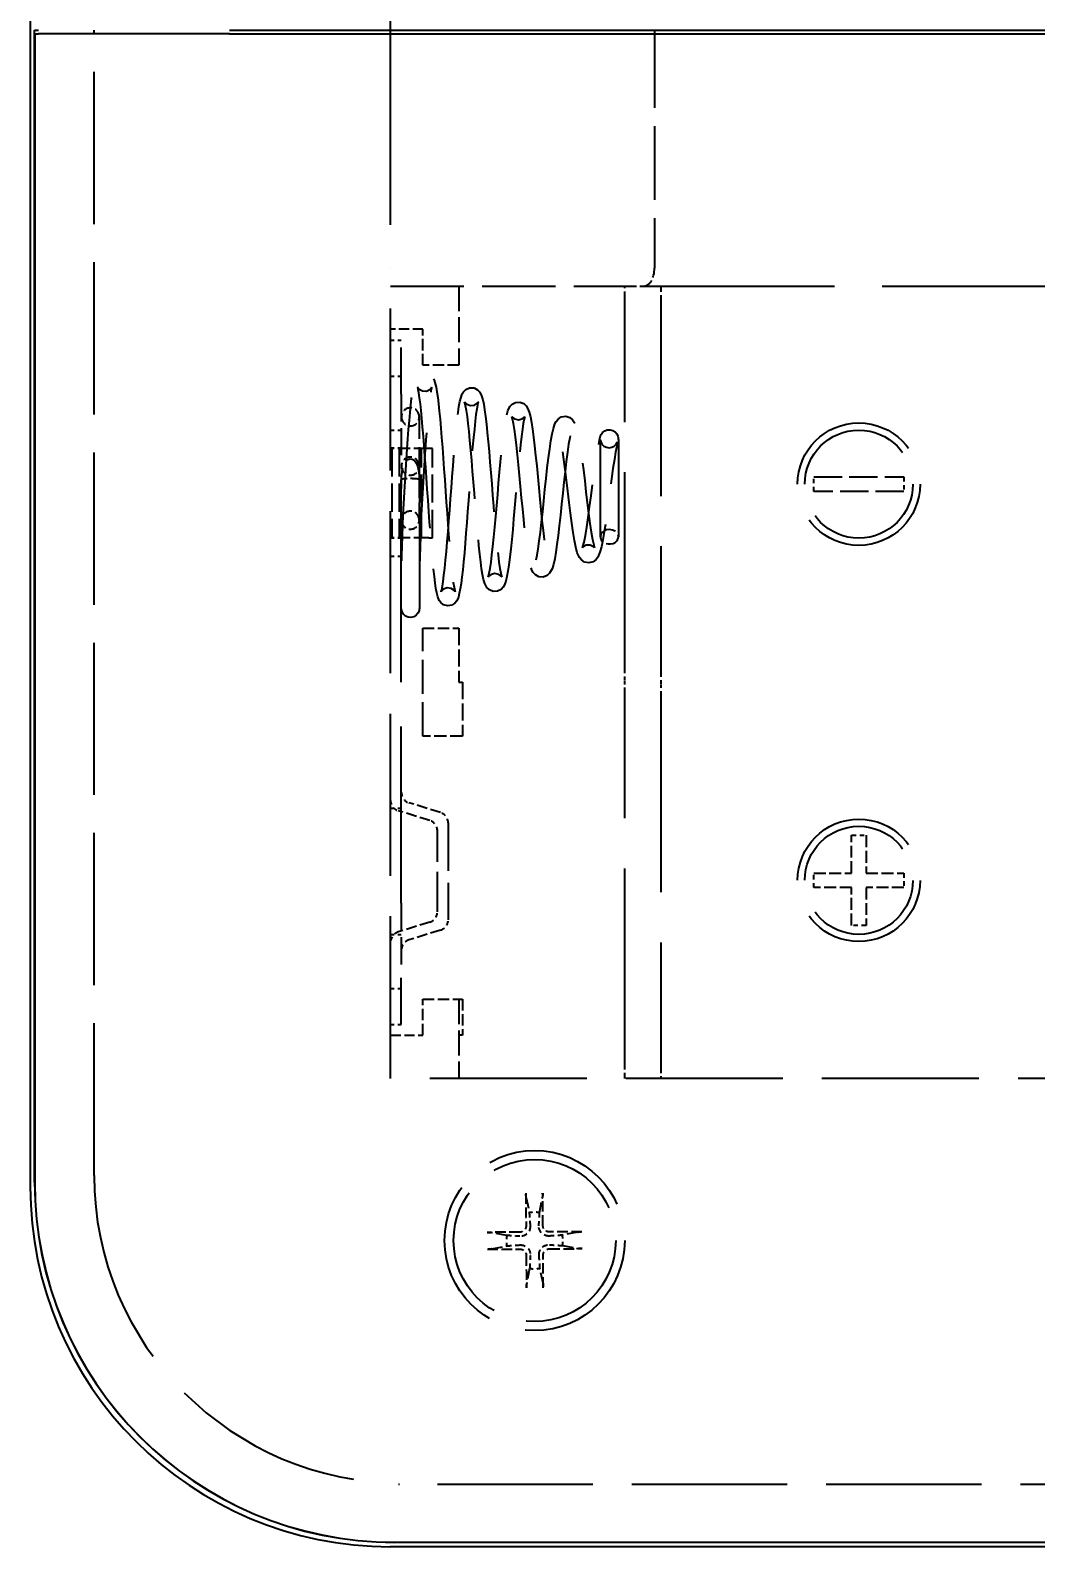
# Model space of a CAD drawing. Header units: millimetres. Extents: x 22 to 621, y 9 to 437.
# Drawn here: x 267.19 to 295.1, y 186.72 to 228.82 of the extents above; entities that cross this region are included whole.
import ezdxf

# ---------------------------------------------------------------- set-up
doc = ezdxf.new("R2010")
doc.units = ezdxf.units.MM
doc.header["$LTSCALE"] = 1.5
doc.linetypes.add('DASHED', pattern=[0.2067, 0.1654, -0.0413])
for name, color, linetype, lineweight in [('Dimension (ISO)', 7, 'Continuous', 25), ('Hidden (ISO)', 7, 'DASHED', 25), ('Visible (ISO)', 7, 'Continuous', 25)]:
    doc.layers.add(name, color=color, linetype=linetype, lineweight=lineweight)
doc.styles.add('Note Text (JIS)', font='MS PGothic.ttf')
doc.dimstyles.new('Default (JIS)', dxfattribs={"dimscale": 1.5, "dimtxt": 2.3, "dimasz": 2.5, "dimexe": 1, "dimexo": 0.8, "dimgap": 0.8, "dimtad": 1, "dimtoh": 1, "dimrnd": 1e-08, "dimdsep": 46, "dimtxsty": 'Note Text (JIS)', "dimblk": 'OPEN', "dimcen": 0.09, "dimdle": 5, "dimclrd": 100, "dimclre": 100, "dimclrt": 7, "dimadec": 0, "dimazin": 2, "dimtfac": 1, "dimtmove": 0, "dimatfit": 3, "dimldrblk": 'OPEN', "dimfxl": 1, "dimtolj": 1, "dimtzin": 0, "dimlwd": 25, "dimlwe": 25, "dimarcsym": 0})

# ---------------------------------------------------------------- blocks, each defined once
blk = doc.blocks.new('_Open')
at = {"color": 0, "linetype": 'ByBlock', "lineweight": -2}
for p, q in [((-1, 0.167), (0, 0)), ((-1, -0.167), (0, 0)), ((0, 0), (-1, 0))]:
    blk.add_line(p, q, dxfattribs=at)
blk = doc.blocks.new('*D28')
at = {"layer": 'Defpoints', "color": 0}
for p in [(326.192, 233.735), (277.192, 222.224), (326.192, 222.224)]:
    blk.add_point(p, dxfattribs=at)
at = {"layer": 'Dimension (ISO)', "color": 100, "lineweight": 25}
for p, q in [((277.192, 223.424), (277.192, 235.235)), ((326.192, 223.424), (326.192, 235.235)), ((280.942, 233.735), (322.442, 233.735))]:
    blk.add_line(p, q, dxfattribs=at)
at = {"layer": 'Dimension (ISO)', "color": 100, "lineweight": 25, "xscale": 3.75, "yscale": 3.75, "zscale": 3.75, "rotation": 180}
blk.add_blockref('_Open', (277.192, 233.735), dxfattribs=at)
at = {"layer": 'Dimension (ISO)', "color": 100, "lineweight": 25, "xscale": 3.75, "yscale": 3.75, "zscale": 3.75}
blk.add_blockref('_Open', (326.192, 233.735), dxfattribs=at)
at = {"layer": 'Dimension (ISO)', "color": 7, "lineweight": 25, "insert": (299.409, 236.66), "char_height": 3.45, "attachment_point": 4, "style": 'Note Text (JIS)'}
blk.add_mtext('\\A1;49', dxfattribs=at)

msp = doc.modelspace()

# ---------------------------------------------------------------- linework, layer by layer
at = {"layer": 'Hidden (ISO)', "ltscale": 17.035856}
msp.add_line((268.961, 197.032), (268.961, 228.724), dxfattribs=at)
at = {"layer": 'Hidden (ISO)', "ltscale": 8.253585}
msp.add_line((284.519, 228.724), (284.519, 222.224), dxfattribs=at)
at = {"layer": 'Hidden (ISO)', "ltscale": 18.142235}
msp.add_line((277.192, 199.724), (277.192, 222.224), dxfattribs=at)
at = {"layer": 'Hidden (ISO)', "ltscale": 8.204475}
msp.add_line((277.192, 221.724), (283.653, 221.724), dxfattribs=at)
at = {"layer": 'Hidden (ISO)', "ltscale": 2.793455}
for p, q in [((279.092, 221.724), (279.092, 219.524)), ((279.092, 201.924), (279.092, 199.724))]:
    msp.add_line(p, q, dxfattribs=at)
at = {"layer": 'Hidden (ISO)', "ltscale": 1.466136}
msp.add_line((283.653, 221.724), (284.23, 221.724), dxfattribs=at)
at = {"layer": 'Hidden (ISO)', "ltscale": 0.075341}
for p, q in [((283.692, 221.665), (283.692, 221.724)), ((284.692, 221.724), (284.692, 221.665)), ((283.692, 199.724), (283.692, 199.783)), ((284.692, 199.783), (284.692, 199.724))]:
    msp.add_line(p, q, dxfattribs=at)
at = {"layer": 'Hidden (ISO)', "ltscale": 0.321906}
for p, q in [((283.692, 221.474), (283.692, 221.665)), ((284.692, 221.665), (284.692, 221.474)), ((283.692, 210.783), (283.692, 210.974)), ((284.692, 210.974), (284.692, 210.783)), ((283.692, 210.474), (283.692, 210.665)), ((284.692, 210.665), (284.692, 210.474)), ((283.692, 199.783), (283.692, 199.974)), ((284.692, 199.974), (284.692, 199.783))]:
    msp.add_line(p, q, dxfattribs=at)
at = {"layer": 'Hidden (ISO)', "ltscale": 22.492121}
for p, q in [((283.692, 210.974), (283.692, 221.474)), ((284.692, 221.474), (284.692, 210.974)), ((283.692, 199.974), (283.692, 210.474)), ((284.692, 210.474), (284.692, 199.974))]:
    msp.add_line(p, q, dxfattribs=at)
at = {"layer": 'Hidden (ISO)', "ltscale": 21.305153}
msp.add_line((284.23, 221.724), (297.442, 221.724), dxfattribs=at)
at = {"layer": 'Hidden (ISO)', "ltscale": 1.142718}
for p, q in [((278.092, 220.524), (277.192, 220.524)), ((277.192, 200.924), (278.092, 200.924))]:
    msp.add_line(p, q, dxfattribs=at)
at = {"layer": 'Hidden (ISO)', "ltscale": 0.380839}
for p, q in [((277.192, 220.224), (277.491, 220.224)), ((277.192, 219.224), (277.491, 219.224)), ((277.192, 217.724), (277.491, 217.724)), ((277.491, 217.224), (277.192, 217.224)), ((277.491, 217.214), (277.192, 217.214)), ((277.491, 214.734), (277.192, 214.734)), ((277.491, 214.724), (277.192, 214.724)), ((277.192, 214.224), (277.491, 214.224)), ((277.192, 207.224), (277.491, 207.224)), ((277.192, 203.724), (277.491, 203.724)), ((277.192, 202.224), (277.491, 202.224)), ((277.192, 201.224), (277.491, 201.224))]:
    msp.add_line(p, q, dxfattribs=at)
at = {"layer": 'Hidden (ISO)', "ltscale": 5.224054}
for p, q in [((277.491, 218.722), (277.491, 220.224)), ((277.491, 201.224), (277.491, 202.726))]:
    msp.add_line(p, q, dxfattribs=at)
at = {"layer": 'Hidden (ISO)', "ltscale": 1.269698}
for p, q in [((278.092, 219.524), (278.092, 220.524)), ((279.092, 219.524), (278.092, 219.524)), ((278.092, 212.224), (279.092, 212.224)), ((278.092, 200.924), (278.092, 201.924)), ((278.092, 201.924), (279.092, 201.924)), ((279.192, 201.924), (279.192, 200.924))]:
    msp.add_line(p, q, dxfattribs=at)
at = {"layer": 'Hidden (ISO)', "ltscale": 3.039972}
for p, q in [((277.491, 218.722), (277.491, 216.86)), ((277.491, 204.588), (277.491, 202.726))]:
    msp.add_line(p, q, dxfattribs=at)
at = {"layer": 'Hidden (ISO)', "ltscale": 3.64579}
msp.add_line((277.992, 216.348), (277.992, 218.092), dxfattribs=at)
at = {"layer": 'Hidden (ISO)', "ltscale": 3.148998}
for p, q in [((277.231, 217.214), (277.231, 214.734)), ((277.435, 217.214), (277.435, 214.734)), ((278.055, 214.734), (278.055, 217.214)), ((278.355, 214.734), (278.355, 217.214))]:
    msp.add_line(p, q, dxfattribs=at)
at = {"layer": 'Hidden (ISO)', "ltscale": 0.219305}
for p, q in [((277.54, 217.214), (277.491, 217.214)), ((277.54, 214.734), (277.491, 214.734))]:
    msp.add_line(p, q, dxfattribs=at)
at = {"layer": 'Hidden (ISO)', "ltscale": 19.790434}
msp.add_line((277.491, 204.588), (277.491, 216.86), dxfattribs=at)
at = {"layer": 'Hidden (ISO)', "ltscale": 1.674525}
for p, q in [((278.258, 217.214), (277.54, 217.214)), ((278.258, 214.734), (277.54, 214.734))]:
    msp.add_line(p, q, dxfattribs=at)
at = {"layer": 'Hidden (ISO)', "ltscale": 0.438711}
for p, q in [((278.355, 217.214), (278.258, 217.214)), ((278.258, 214.734), (278.355, 214.734))]:
    msp.add_line(p, q, dxfattribs=at)
at = {"layer": 'Hidden (ISO)', "ltscale": 0.507819}
for p, q in [((288.942, 216.024), (288.942, 216.424)), ((291.442, 216.424), (291.442, 216.024)), ((289.992, 206.474), (290.392, 206.474)), ((288.942, 205.024), (288.942, 205.424)), ((291.442, 205.424), (291.442, 205.024)), ((290.392, 203.974), (289.992, 203.974))]:
    msp.add_line(p, q, dxfattribs=at)
at = {"layer": 'Hidden (ISO)', "ltscale": 3.174394}
for p, q in [((288.942, 216.424), (291.442, 216.424)), ((291.442, 216.024), (288.942, 216.024))]:
    msp.add_line(p, q, dxfattribs=at)
at = {"layer": 'Hidden (ISO)', "ltscale": 1.992389}
msp.add_line((277.992, 215.224), (277.992, 216.348), dxfattribs=at)
at = {"layer": 'Hidden (ISO)', "ltscale": 3.809293}
msp.add_line((278.092, 209.224), (278.092, 212.224), dxfattribs=at)
at = {"layer": 'Hidden (ISO)', "ltscale": 1.904597}
for p, q in [((279.092, 212.224), (279.092, 210.724)), ((279.192, 210.724), (279.192, 209.224))]:
    msp.add_line(p, q, dxfattribs=at)
at = {"layer": 'Hidden (ISO)', "ltscale": 0.12688}
for p, q in [((279.092, 210.724), (279.192, 210.724)), ((279.092, 201.924), (279.192, 201.924)), ((279.192, 200.924), (279.092, 200.924))]:
    msp.add_line(p, q, dxfattribs=at)
at = {"layer": 'Hidden (ISO)', "ltscale": 0.150782}
for p, q in [((283.692, 210.665), (283.692, 210.783)), ((284.692, 210.783), (284.692, 210.665))]:
    msp.add_line(p, q, dxfattribs=at)
at = {"layer": 'Hidden (ISO)', "ltscale": 1.396677}
msp.add_line((279.192, 209.224), (278.092, 209.224), dxfattribs=at)
at = {"layer": 'Hidden (ISO)', "ltscale": 1.169236}
for p, q in [((278.281, 206.884), (277.402, 207.158)), ((278.581, 207.104), (277.702, 207.379)), ((278.281, 204.064), (277.402, 203.79)), ((278.581, 203.844), (277.702, 203.569))]:
    msp.add_line(p, q, dxfattribs=at)
at = {"layer": 'Hidden (ISO)', "ltscale": 5.36037}
msp.add_line((278.792, 206.818), (278.792, 204.13), dxfattribs=at)
at = {"layer": 'Hidden (ISO)', "ltscale": 4.480526}
msp.add_line((278.492, 204.351), (278.492, 206.597), dxfattribs=at)
at = {"layer": 'Hidden (ISO)', "ltscale": 1.333188}
for p, q in [((289.992, 205.424), (289.992, 206.474)), ((290.392, 206.474), (290.392, 205.424)), ((288.942, 205.424), (289.992, 205.424)), ((290.392, 205.424), (291.442, 205.424)), ((289.992, 205.024), (288.942, 205.024)), ((289.992, 203.974), (289.992, 205.024)), ((291.442, 205.024), (290.392, 205.024)), ((290.392, 205.024), (290.392, 203.974))]:
    msp.add_line(p, q, dxfattribs=at)
at = {"layer": 'Hidden (ISO)', "ltscale": 17.559893}
msp.add_line((326.192, 199.724), (277.192, 199.724), dxfattribs=at)
at = {"layer": 'Hidden (ISO)', "ltscale": 1.210161}
for p, q in [((280.958, 196.412), (281.043, 195.995)), ((281.33, 195.997), (281.41, 196.415)), ((280.418, 195.363), (280.001, 195.442)), ((282.379, 195.457), (281.963, 195.373)), ((280.004, 194.991), (280.42, 195.075)), ((281.965, 195.085), (282.382, 195.006)), ((281.053, 194.451), (280.973, 194.033)), ((281.425, 194.036), (281.34, 194.453))]:
    msp.add_line(p, q, dxfattribs=at)
at = {"layer": 'Hidden (ISO)', "ltscale": 17.40033}
msp.add_line((325.969, 188.447), (277.414, 188.447), dxfattribs=at)
at = {"layer": 'Hidden (ISO)', "ltscale": 0.02758}
msp.add_line((277.436, 188.447), (277.414, 188.447), dxfattribs=at)
at = {"layer": 'Hidden (ISO)', "ltscale": 18.315058, "flags": 128}
msp.add_lwpolyline([(277.991, 216.348), (277.991, 216.038), (277.991, 215.726), (277.991, 215.418), (277.991, 215.115), (277.991, 214.819), (277.991, 214.534), (277.991, 214.264), (277.991, 214.01), (277.991, 213.774), (277.991, 213.559), (277.991, 213.367), (277.991, 213.198), (277.991, 213.056), (277.991, 212.941), (277.991, 212.856), (277.991, 212.801), (277.991, 212.775), (277.991, 212.771), (277.99, 212.75), (277.983, 212.711), (277.952, 212.641), (277.901, 212.583), (277.834, 212.543), (277.758, 212.526), (277.681, 212.533), (277.61, 212.562), (277.551, 212.613), (277.511, 212.679), (277.492, 212.754), (277.491, 212.772), (277.491, 212.773), (277.491, 212.796), (277.491, 212.847), (277.491, 212.927), (277.491, 213.037), (277.492, 213.175), (277.492, 213.339), (277.494, 213.529), (277.496, 213.743), (277.5, 213.976), (277.505, 214.229), (277.512, 214.5), (277.521, 214.783), (277.532, 215.077), (277.545, 215.38), (277.56, 215.689), (277.576, 215.999), (277.593, 216.309), (277.612, 216.615), (277.632, 216.914), (277.652, 217.204), (277.673, 217.482), (277.693, 217.745), (277.714, 217.99), (277.734, 218.217), (277.755, 218.422), (277.776, 218.602), (277.797, 218.758), (277.819, 218.891), (277.869, 219.095), (277.894, 219.146), (277.935, 219.205), (278.009, 219.267), (278.12, 219.3), (278.239, 219.283), (278.325, 219.227), (278.375, 219.166), (278.402, 219.114), (278.459, 218.914), (278.481, 218.785), (278.503, 218.632), (278.524, 218.453), (278.545, 218.251), (278.567, 218.025), (278.588, 217.78), (278.609, 217.518), (278.631, 217.238), (278.652, 216.947), (278.673, 216.647), (278.695, 216.34), (278.717, 216.029), (278.738, 215.72), (278.76, 215.414), (278.781, 215.114), (278.803, 214.826), (278.825, 214.552), (278.847, 214.293), (278.868, 214.055), (278.89, 213.841), (278.912, 213.651), (278.933, 213.491), (278.954, 213.365), (278.973, 213.275), (278.985, 213.235), (278.981, 213.244), (278.953, 213.279), (278.875, 213.329), (278.764, 213.344), (278.662, 213.307), (278.611, 213.26), (278.597, 213.238), (278.597, 213.24), (278.612, 213.291), (278.632, 213.39), (278.653, 213.525), (278.675, 213.694), (278.697, 213.891), (278.72, 214.113), (278.743, 214.358), (278.765, 214.624), (278.788, 214.906), (278.811, 215.2), (278.834, 215.504), (278.857, 215.813), (278.88, 216.122), (278.903, 216.43), (278.927, 216.732), (278.95, 217.023), (278.973, 217.301), (278.997, 217.562), (279.02, 217.802), (279.044, 218.02), (279.068, 218.213), (279.092, 218.377), (279.116, 218.515), (279.183, 218.732), (279.219, 218.791), (279.285, 218.855), (279.388, 218.899), (279.511, 218.895), (279.607, 218.845), (279.667, 218.782), (279.721, 218.675), (279.752, 218.568), (279.778, 218.441), (279.803, 218.286), (279.828, 218.103), (279.852, 217.894), (279.877, 217.659), (279.901, 217.403), (279.926, 217.129), (279.951, 216.838), (279.975, 216.538), (280, 216.231), (280.025, 215.92), (280.05, 215.612), (280.075, 215.311), (280.1, 215.02), (280.125, 214.745), (280.15, 214.49), (280.175, 214.259), (280.2, 214.056), (280.225, 213.885), (280.249, 213.753), (280.27, 213.665), (280.277, 213.643), (280.278, 213.641), (280.26, 213.666), (280.197, 213.716), (280.09, 213.743), (279.983, 213.716), (279.92, 213.667), (279.902, 213.642), (279.902, 213.644), (279.91, 213.665), (279.931, 213.752), (279.955, 213.885), (279.981, 214.057), (280.007, 214.262), (280.033, 214.496), (280.059, 214.755), (280.086, 215.034), (280.112, 215.327), (280.139, 215.632), (280.166, 215.941), (280.193, 216.249), (280.22, 216.554), (280.247, 216.846), (280.274, 217.124), (280.302, 217.382), (280.329, 217.616), (280.357, 217.822), (280.385, 217.998), (280.414, 218.142), (280.449, 218.262), (280.505, 218.377), (280.564, 218.443), (280.66, 218.495), (280.782, 218.503), (280.888, 218.462), (280.957, 218.398), (280.997, 218.337), (281.042, 218.225), (281.074, 218.097), (281.104, 217.94), (281.133, 217.752), (281.162, 217.533), (281.191, 217.286), (281.22, 217.017), (281.249, 216.729), (281.278, 216.428), (281.307, 216.12), (281.336, 215.811), (281.366, 215.507), (281.396, 215.214), (281.425, 214.939), (281.455, 214.688), (281.485, 214.467), (281.514, 214.283), (281.542, 214.142), (281.565, 214.057), (281.571, 214.044), (281.562, 214.058), (281.514, 214.102), (281.413, 214.139), (281.303, 214.123), (281.23, 214.075), (281.209, 214.048), (281.209, 214.05), (281.23, 214.119), (281.258, 214.249), (281.289, 214.427), (281.32, 214.643), (281.351, 214.892), (281.383, 215.167), (281.415, 215.46), (281.447, 215.765), (281.479, 216.074), (281.511, 216.38), (281.544, 216.675), (281.577, 216.952), (281.61, 217.206), (281.643, 217.429), (281.677, 217.619), (281.711, 217.772), (281.755, 217.9), (281.79, 217.963), (281.844, 218.03), (281.933, 218.089), (282.054, 218.109), (282.168, 218.077), (282.247, 218.014), (282.325, 217.887), (282.368, 217.756), (282.405, 217.595), (282.44, 217.399), (282.475, 217.168), (282.511, 216.906), (282.546, 216.621), (282.581, 216.32), (282.617, 216.012), (282.653, 215.705), (282.689, 215.41), (282.725, 215.135), (282.762, 214.891), (282.798, 214.686), (282.832, 214.535), (282.847, 214.485), (282.857, 214.455), (282.857, 214.454), (282.826, 214.488), (282.737, 214.531), (282.626, 214.528), (282.543, 214.484), (282.517, 214.454), (282.519, 214.459), (282.53, 214.491), (282.564, 214.616), (282.601, 214.801), (282.639, 215.034), (282.679, 215.302), (282.718, 215.594), (282.758, 215.9), (282.798, 216.207), (282.839, 216.505), (282.88, 216.781), (282.919, 217.027), (282.954, 217.231), (282.982, 217.389), (283.002, 217.494), (283.013, 217.538), (283.022, 217.563), (283.04, 217.603), (283.079, 217.657), (283.137, 217.704), (283.208, 217.731), (283.285, 217.735), (283.359, 217.717), (283.424, 217.676), (283.473, 217.62), (283.502, 217.559), (283.511, 217.516), (283.514, 217.49), (283.516, 217.448), (283.516, 217.34), (283.517, 217.178), (283.516, 216.966), (283.516, 216.712), (283.516, 216.426), (283.516, 216.122), (283.516, 215.812), (283.516, 215.507), (283.516, 215.224), (283.516, 214.971), (283.516, 214.761)], dxfattribs=at)
at = {"layer": 'Hidden (ISO)', "ltscale": 18.307175, "flags": 128}
msp.add_lwpolyline([(283.016, 214.761), (283.016, 214.972), (283.017, 215.224), (283.017, 215.508), (283.016, 215.812), (283.016, 216.122), (283.016, 216.427), (283.016, 216.712), (283.017, 216.965), (283.017, 217.177), (283.017, 217.34), (283.016, 217.44), (283.016, 217.454), (283.017, 217.441), (283.029, 217.397), (283.062, 217.336), (283.116, 217.283), (283.184, 217.249), (283.26, 217.236), (283.336, 217.248), (283.404, 217.281), (283.457, 217.331), (283.486, 217.379), (283.494, 217.4), (283.495, 217.402), (283.489, 217.379), (283.47, 217.277), (283.441, 217.116), (283.406, 216.905), (283.366, 216.656), (283.326, 216.375), (283.285, 216.075), (283.245, 215.767), (283.205, 215.464), (283.166, 215.175), (283.126, 214.91), (283.087, 214.679), (283.047, 214.485), (283.006, 214.331), (282.947, 214.198), (282.896, 214.131), (282.815, 214.068), (282.699, 214.038), (282.579, 214.059), (282.489, 214.119), (282.434, 214.188), (282.375, 214.318), (282.332, 214.47), (282.294, 214.656), (282.257, 214.88), (282.22, 215.138), (282.184, 215.419), (282.148, 215.719), (282.112, 216.026), (282.077, 216.334), (282.041, 216.631), (282.006, 216.91), (281.971, 217.161), (281.937, 217.377), (281.904, 217.549), (281.874, 217.663), (281.864, 217.693), (281.862, 217.698), (281.883, 217.672), (281.958, 217.624), (282.067, 217.611), (282.166, 217.65), (282.209, 217.691), (282.215, 217.7), (282.208, 217.681), (282.196, 217.641), (282.166, 217.512), (282.134, 217.332), (282.101, 217.111), (282.069, 216.857), (282.036, 216.578), (282.004, 216.281), (281.971, 215.975), (281.939, 215.666), (281.907, 215.362), (281.875, 215.071), (281.843, 214.798), (281.812, 214.55), (281.78, 214.332), (281.748, 214.146), (281.714, 213.994), (281.676, 213.87), (281.608, 213.749), (281.538, 213.684), (281.431, 213.643), (281.309, 213.652), (281.212, 213.704), (281.152, 213.771), (281.118, 213.832), (281.075, 213.951), (281.041, 214.091), (281.01, 214.262), (280.98, 214.467), (280.95, 214.701), (280.92, 214.962), (280.89, 215.242), (280.86, 215.539), (280.831, 215.845), (280.802, 216.155), (280.772, 216.462), (280.743, 216.759), (280.714, 217.042), (280.686, 217.303), (280.657, 217.539), (280.629, 217.743), (280.601, 217.911), (280.576, 218.034), (280.556, 218.1), (280.555, 218.104), (280.571, 218.081), (280.633, 218.033), (280.74, 218.007), (280.847, 218.034), (280.909, 218.083), (280.924, 218.106), (280.923, 218.101), (280.903, 218.033), (280.878, 217.911), (280.852, 217.747), (280.824, 217.546), (280.797, 217.314), (280.77, 217.057), (280.743, 216.779), (280.716, 216.485), (280.689, 216.181), (280.662, 215.872), (280.635, 215.563), (280.608, 215.259), (280.582, 214.967), (280.555, 214.688), (280.529, 214.43), (280.502, 214.195), (280.475, 213.986), (280.449, 213.806), (280.422, 213.656), (280.391, 213.531), (280.352, 213.425), (280.319, 213.367), (280.259, 213.303), (280.163, 213.253), (280.041, 213.247), (279.936, 213.29), (279.869, 213.355), (279.809, 213.468), (279.775, 213.579), (279.748, 213.711), (279.721, 213.871), (279.696, 214.06), (279.67, 214.278), (279.645, 214.519), (279.619, 214.782), (279.594, 215.062), (279.569, 215.357), (279.544, 215.661), (279.519, 215.97), (279.495, 216.28), (279.47, 216.585), (279.445, 216.883), (279.421, 217.168), (279.396, 217.436), (279.372, 217.685), (279.348, 217.908), (279.324, 218.104), (279.3, 218.269), (279.277, 218.397), (279.258, 218.482), (279.249, 218.509), (279.261, 218.49), (279.31, 218.444), (279.41, 218.406), (279.521, 218.419), (279.6, 218.469), (279.628, 218.503), (279.632, 218.511), (279.627, 218.496), (279.609, 218.424), (279.587, 218.307), (279.564, 218.154), (279.541, 217.969), (279.518, 217.755), (279.495, 217.517), (279.471, 217.257), (279.448, 216.979), (279.425, 216.689), (279.401, 216.387), (279.378, 216.079), (279.355, 215.77), (279.332, 215.461), (279.309, 215.157), (279.286, 214.864), (279.264, 214.581), (279.241, 214.315), (279.218, 214.069), (279.195, 213.843), (279.172, 213.641), (279.149, 213.465), (279.126, 213.314), (279.101, 213.189), (279.075, 213.087), (279.028, 212.985), (278.98, 212.924), (278.896, 212.867), (278.778, 212.846), (278.665, 212.876), (278.588, 212.938), (278.545, 212.998), (278.503, 213.098), (278.476, 213.203), (278.453, 213.329), (278.43, 213.48), (278.408, 213.657), (278.385, 213.86), (278.363, 214.086), (278.341, 214.332), (278.32, 214.596), (278.298, 214.876), (278.276, 215.169), (278.255, 215.469), (278.233, 215.777), (278.211, 216.088), (278.19, 216.396), (278.169, 216.7), (278.147, 216.997), (278.126, 217.285), (278.105, 217.559), (278.083, 217.816), (278.062, 218.053), (278.041, 218.268), (278.02, 218.458), (277.999, 218.622), (277.979, 218.755), (277.961, 218.852), (277.946, 218.907), (277.944, 218.913), (277.952, 218.898), (277.988, 218.858), (278.076, 218.811), (278.189, 218.807), (278.284, 218.851), (278.327, 218.895), (278.337, 218.914), (278.33, 218.889), (278.313, 218.814), (278.294, 218.701), (278.274, 218.557), (278.254, 218.384), (278.233, 218.185), (278.213, 217.962), (278.193, 217.72), (278.172, 217.459), (278.152, 217.182), (278.132, 216.893), (278.112, 216.594), (278.093, 216.288), (278.075, 215.978), (278.059, 215.669), (278.045, 215.36), (278.032, 215.057), (278.021, 214.764), (278.012, 214.481), (278.005, 214.212), (277.999, 213.96), (277.996, 213.728), (277.993, 213.517), (277.992, 213.329), (277.992, 213.167), (277.991, 213.031), (277.991, 212.923), (277.991, 212.844), (277.991, 212.795), (277.991, 212.776), (277.991, 212.778), (277.989, 212.806), (277.968, 212.88), (277.925, 212.945), (277.864, 212.993), (277.792, 213.02), (277.715, 213.024), (277.64, 213.003), (277.575, 212.961), (277.526, 212.901), (277.498, 212.829), (277.492, 212.791), (277.491, 212.776), (277.491, 212.776), (277.491, 212.801), (277.491, 212.856), (277.491, 212.942), (277.491, 213.057), (277.491, 213.2), (277.491, 213.368), (277.491, 213.56), (277.491, 213.775), (277.491, 214.011), (277.491, 214.265), (277.491, 214.536), (277.491, 214.821), (277.491, 215.116), (277.491, 215.419), (277.491, 215.728), (277.491, 216.039), (277.491, 216.348)], dxfattribs=at)
at = {"layer": 'Hidden (ISO)', "ltscale": 3.203963, "flags": 128}
msp.add_lwpolyline([(277.491, 215.886), (277.491, 216.028), (277.492, 216.169), (277.494, 216.308), (277.5, 216.436), (277.51, 216.554), (277.527, 216.659), (277.551, 216.747), (277.583, 216.818), (277.622, 216.871), (277.669, 216.907), (277.729, 216.925), (277.793, 216.916), (277.844, 216.887), (277.881, 216.846), (277.913, 216.793), (277.939, 216.727), (277.959, 216.648), (277.973, 216.557), (277.982, 216.454), (277.988, 216.346), (277.99, 216.234), (277.991, 216.119), (277.992, 216.003), (277.992, 215.886)], dxfattribs=at)
at = {"layer": 'Hidden (ISO)', "ltscale": 1.988303, "flags": 128}
msp.add_lwpolyline([(283.267, 214.963), (283.19, 214.953), (283.129, 214.93), (283.078, 214.895), (283.046, 214.857), (283.028, 214.822), (283.018, 214.784), (283.017, 214.743), (283.03, 214.697), (283.06, 214.65), (283.105, 214.61), (283.162, 214.58), (283.229, 214.565), (283.3, 214.564), (283.37, 214.58), (283.426, 214.608), (283.465, 214.641), (283.495, 214.681), (283.512, 214.725), (283.516, 214.772), (283.506, 214.82), (283.479, 214.868), (283.427, 214.916), (283.353, 214.95), (283.267, 214.963)], dxfattribs=at)
at = {"layer": 'Hidden (ISO)', "ltscale": 0.186942, "flags": 128}
for points in [[(280.958, 196.412), (280.958, 196.415), (280.957, 196.418), (280.956, 196.422), (280.956, 196.426), (280.955, 196.43), (280.955, 196.434), (280.955, 196.438), (280.954, 196.443), (280.954, 196.449), (280.953, 196.454), (280.953, 196.459), (280.953, 196.465), (280.952, 196.47), (280.952, 196.476), (280.952, 196.482), (280.952, 196.489), (280.951, 196.495), (280.951, 196.501), (280.951, 196.507), (280.951, 196.513), (280.951, 196.519), (280.951, 196.525), (280.951, 196.531), (280.951, 196.537)], [(281.415, 196.54), (281.415, 196.534), (281.415, 196.528), (281.415, 196.522), (281.415, 196.516), (281.415, 196.51), (281.415, 196.504), (281.415, 196.498), (281.415, 196.492), (281.415, 196.485), (281.415, 196.479), (281.415, 196.473), (281.414, 196.468), (281.414, 196.462), (281.414, 196.457), (281.413, 196.452), (281.413, 196.446), (281.413, 196.441), (281.412, 196.437), (281.412, 196.433), (281.411, 196.429), (281.411, 196.425), (281.411, 196.421), (281.41, 196.418), (281.41, 196.415)], [(279.876, 195.448), (279.881, 195.448), (279.888, 195.448), (279.894, 195.448), (279.9, 195.448), (279.906, 195.448), (279.912, 195.448), (279.918, 195.448), (279.924, 195.448), (279.93, 195.447), (279.936, 195.447), (279.942, 195.447), (279.948, 195.447), (279.953, 195.447), (279.959, 195.446), (279.964, 195.446), (279.969, 195.446), (279.974, 195.445), (279.979, 195.445), (279.983, 195.444), (279.987, 195.444), (279.991, 195.444), (279.994, 195.443), (279.998, 195.443), (280.001, 195.442)], [(282.38, 195.457), (282.382, 195.458), (282.386, 195.458), (282.389, 195.459), (282.393, 195.46), (282.397, 195.46), (282.401, 195.46), (282.406, 195.461), (282.411, 195.461), (282.416, 195.462), (282.421, 195.462), (282.427, 195.463), (282.432, 195.463), (282.438, 195.463), (282.444, 195.463), (282.45, 195.464), (282.456, 195.464), (282.462, 195.464), (282.468, 195.464), (282.474, 195.464), (282.48, 195.465), (282.486, 195.465), (282.492, 195.465), (282.499, 195.465), (282.504, 195.465)], [(280.003, 194.991), (280.001, 194.99), (279.997, 194.99), (279.994, 194.989), (279.99, 194.988), (279.986, 194.988), (279.982, 194.988), (279.977, 194.987), (279.972, 194.987), (279.967, 194.986), (279.962, 194.986), (279.956, 194.985), (279.951, 194.985), (279.945, 194.985), (279.939, 194.984), (279.933, 194.984), (279.927, 194.984), (279.921, 194.984), (279.915, 194.984), (279.909, 194.983), (279.903, 194.983), (279.897, 194.983), (279.891, 194.983), (279.884, 194.983), (279.879, 194.983)], [(282.507, 195), (282.502, 195), (282.495, 195), (282.489, 195), (282.483, 195), (282.477, 195), (282.471, 195), (282.465, 195), (282.459, 195), (282.453, 195), (282.447, 195.001), (282.441, 195.001), (282.435, 195.001), (282.43, 195.001), (282.424, 195.002), (282.419, 195.002), (282.414, 195.002), (282.409, 195.003), (282.404, 195.003), (282.4, 195.004), (282.396, 195.004), (282.392, 195.004), (282.389, 195.005), (282.385, 195.005), (282.382, 195.006)], [(280.968, 193.908), (280.968, 193.914), (280.968, 193.92), (280.968, 193.926), (280.968, 193.932), (280.968, 193.938), (280.968, 193.944), (280.968, 193.95), (280.968, 193.956), (280.968, 193.963), (280.968, 193.969), (280.968, 193.975), (280.969, 193.98), (280.969, 193.986), (280.969, 193.991), (280.97, 193.996), (280.97, 194.002), (280.97, 194.007), (280.971, 194.011), (280.971, 194.015), (280.972, 194.019), (280.972, 194.023), (280.972, 194.027), (280.973, 194.03), (280.973, 194.033)], [(281.425, 194.036), (281.425, 194.033), (281.426, 194.03), (281.427, 194.026), (281.427, 194.022), (281.428, 194.018), (281.428, 194.014), (281.428, 194.01), (281.429, 194.005), (281.429, 193.999), (281.43, 193.994), (281.43, 193.989), (281.43, 193.983), (281.431, 193.978), (281.431, 193.972), (281.431, 193.966), (281.432, 193.959), (281.432, 193.953), (281.432, 193.947), (281.432, 193.941), (281.432, 193.935), (281.432, 193.929), (281.432, 193.923), (281.432, 193.917), (281.432, 193.911)]]:
    msp.add_lwpolyline(points, dxfattribs=at)
at = {"layer": 'Hidden (ISO)', "ltscale": 0.518973, "flags": 128}
for points in [[(281.043, 195.995), (281.044, 195.969), (281.046, 195.945), (281.048, 195.922), (281.049, 195.901), (281.051, 195.881), (281.052, 195.861), (281.053, 195.843), (281.054, 195.826), (281.055, 195.809), (281.057, 195.794), (281.058, 195.779), (281.059, 195.765), (281.06, 195.751), (281.06, 195.738), (281.061, 195.726), (281.062, 195.714), (281.063, 195.702), (281.064, 195.691), (281.064, 195.681), (281.065, 195.671), (281.066, 195.661), (281.066, 195.652), (281.067, 195.643), (281.068, 195.634)], [(281.31, 195.636), (281.311, 195.644), (281.311, 195.653), (281.312, 195.663), (281.312, 195.672), (281.313, 195.683), (281.313, 195.693), (281.314, 195.704), (281.315, 195.715), (281.315, 195.727), (281.316, 195.74), (281.317, 195.753), (281.317, 195.766), (281.318, 195.781), (281.319, 195.795), (281.32, 195.811), (281.321, 195.828), (281.322, 195.845), (281.323, 195.863), (281.324, 195.882), (281.325, 195.903), (281.326, 195.924), (281.328, 195.947), (281.329, 195.971), (281.33, 195.997)], [(280.78, 195.343), (280.771, 195.343), (280.762, 195.344), (280.753, 195.344), (280.743, 195.345), (280.733, 195.345), (280.722, 195.346), (280.711, 195.346), (280.7, 195.347), (280.688, 195.348), (280.676, 195.348), (280.663, 195.349), (280.649, 195.35), (280.635, 195.351), (280.62, 195.352), (280.604, 195.352), (280.588, 195.353), (280.571, 195.354), (280.552, 195.355), (280.533, 195.356), (280.513, 195.358), (280.491, 195.359), (280.468, 195.36), (280.444, 195.362), (280.418, 195.363)], [(281.963, 195.373), (281.937, 195.371), (281.913, 195.369), (281.89, 195.368), (281.868, 195.366), (281.848, 195.365), (281.829, 195.364), (281.811, 195.362), (281.793, 195.361), (281.777, 195.36), (281.761, 195.359), (281.746, 195.358), (281.732, 195.357), (281.719, 195.356), (281.706, 195.355), (281.693, 195.354), (281.681, 195.353), (281.67, 195.353), (281.659, 195.352), (281.648, 195.351), (281.638, 195.35), (281.629, 195.35), (281.619, 195.349), (281.61, 195.348), (281.602, 195.348)], [(280.42, 195.075), (280.446, 195.077), (280.47, 195.079), (280.493, 195.08), (280.515, 195.082), (280.535, 195.083), (280.554, 195.084), (280.572, 195.086), (280.59, 195.087), (280.606, 195.088), (280.622, 195.089), (280.637, 195.09), (280.651, 195.091), (280.664, 195.092), (280.677, 195.093), (280.69, 195.094), (280.702, 195.095), (280.713, 195.095), (280.724, 195.096), (280.735, 195.097), (280.745, 195.098), (280.754, 195.098), (280.764, 195.099), (280.773, 195.1), (280.781, 195.1)], [(281.603, 195.105), (281.612, 195.105), (281.621, 195.104), (281.63, 195.104), (281.64, 195.103), (281.65, 195.103), (281.661, 195.102), (281.672, 195.102), (281.683, 195.101), (281.695, 195.1), (281.707, 195.1), (281.72, 195.099), (281.734, 195.098), (281.748, 195.097), (281.763, 195.096), (281.779, 195.096), (281.795, 195.095), (281.812, 195.094), (281.831, 195.093), (281.85, 195.092), (281.87, 195.09), (281.892, 195.089), (281.915, 195.088), (281.939, 195.086), (281.965, 195.085)], [(281.073, 194.812), (281.072, 194.804), (281.072, 194.795), (281.071, 194.785), (281.071, 194.776), (281.07, 194.765), (281.07, 194.755), (281.069, 194.744), (281.068, 194.733), (281.068, 194.721), (281.067, 194.708), (281.066, 194.695), (281.066, 194.682), (281.065, 194.667), (281.064, 194.652), (281.063, 194.637), (281.062, 194.62), (281.061, 194.603), (281.06, 194.585), (281.059, 194.566), (281.058, 194.545), (281.057, 194.524), (281.055, 194.501), (281.054, 194.477), (281.053, 194.451)], [(281.34, 194.453), (281.339, 194.479), (281.337, 194.503), (281.335, 194.526), (281.334, 194.547), (281.332, 194.567), (281.331, 194.587), (281.33, 194.605), (281.329, 194.622), (281.328, 194.639), (281.326, 194.654), (281.325, 194.669), (281.324, 194.683), (281.323, 194.697), (281.323, 194.71), (281.322, 194.722), (281.321, 194.734), (281.32, 194.746), (281.319, 194.757), (281.319, 194.767), (281.318, 194.777), (281.317, 194.787), (281.317, 194.796), (281.316, 194.805), (281.315, 194.814)]]:
    msp.add_lwpolyline(points, dxfattribs=at)
at = {"layer": 'Hidden (ISO)', "ltscale": 0.626836, "flags": 128}
for points in [[(281.067, 195.634), (281.068, 195.615), (281.067, 195.596), (281.066, 195.578), (281.063, 195.559), (281.059, 195.541), (281.053, 195.524), (281.046, 195.506), (281.038, 195.488), (281.028, 195.47), (281.016, 195.453), (281.004, 195.437), (280.99, 195.422), (280.976, 195.409), (280.96, 195.396), (280.943, 195.385), (280.926, 195.374), (280.908, 195.366), (280.89, 195.358), (280.872, 195.353), (280.855, 195.348), (280.836, 195.345), (280.818, 195.343), (280.799, 195.343), (280.78, 195.343)], [(281.602, 195.348), (281.583, 195.348), (281.564, 195.348), (281.545, 195.35), (281.527, 195.353), (281.509, 195.357), (281.491, 195.362), (281.473, 195.369), (281.455, 195.378), (281.438, 195.388), (281.421, 195.399), (281.405, 195.412), (281.39, 195.425), (281.376, 195.44), (281.364, 195.455), (281.352, 195.472), (281.342, 195.49), (281.333, 195.508), (281.326, 195.526), (281.32, 195.543), (281.316, 195.561), (281.313, 195.579), (281.311, 195.598), (281.31, 195.617), (281.311, 195.636)], [(280.782, 195.1), (280.8, 195.1), (280.819, 195.1), (280.838, 195.098), (280.856, 195.095), (280.874, 195.091), (280.892, 195.086), (280.91, 195.079), (280.928, 195.07), (280.945, 195.06), (280.962, 195.049), (280.978, 195.036), (280.993, 195.023), (281.007, 195.008), (281.019, 194.993), (281.031, 194.976), (281.041, 194.958), (281.05, 194.94), (281.057, 194.922), (281.063, 194.905), (281.067, 194.887), (281.07, 194.869), (281.072, 194.85), (281.073, 194.831), (281.072, 194.812)], [(281.316, 194.814), (281.315, 194.833), (281.316, 194.852), (281.317, 194.87), (281.32, 194.889), (281.324, 194.906), (281.33, 194.924), (281.337, 194.942), (281.345, 194.96), (281.355, 194.978), (281.367, 194.995), (281.379, 195.011), (281.393, 195.025), (281.407, 195.039), (281.423, 195.052), (281.44, 195.063), (281.457, 195.074), (281.475, 195.082), (281.493, 195.089), (281.511, 195.095), (281.528, 195.1), (281.547, 195.103), (281.565, 195.105), (281.584, 195.105), (281.603, 195.105)]]:
    msp.add_lwpolyline(points, dxfattribs=at)
at = {"layer": 'Hidden (ISO)', "ltscale": 0.349176, "flags": 128}
for points in [[(280.954, 195.631), (280.954, 195.62), (280.953, 195.609), (280.952, 195.598), (280.949, 195.586), (280.946, 195.575), (280.942, 195.564), (280.937, 195.554), (280.932, 195.543), (280.926, 195.533), (280.919, 195.524), (280.912, 195.515), (280.905, 195.507), (280.896, 195.5), (280.888, 195.492), (280.878, 195.486), (280.869, 195.479), (280.858, 195.474), (280.848, 195.469), (280.837, 195.465), (280.826, 195.462), (280.814, 195.459), (280.803, 195.457), (280.792, 195.456), (280.781, 195.456)], [(281.599, 195.461), (281.588, 195.461), (281.577, 195.462), (281.565, 195.464), (281.554, 195.466), (281.543, 195.47), (281.532, 195.474), (281.521, 195.478), (281.511, 195.484), (281.501, 195.49), (281.492, 195.496), (281.483, 195.503), (281.475, 195.511), (281.467, 195.519), (281.46, 195.528), (281.453, 195.537), (281.447, 195.547), (281.441, 195.557), (281.437, 195.568), (281.432, 195.579), (281.429, 195.59), (281.427, 195.601), (281.425, 195.612), (281.424, 195.623), (281.423, 195.634)], [(280.784, 194.987), (280.795, 194.987), (280.806, 194.986), (280.818, 194.984), (280.829, 194.982), (280.84, 194.978), (280.851, 194.974), (280.862, 194.97), (280.872, 194.964), (280.882, 194.958), (280.891, 194.952), (280.9, 194.945), (280.908, 194.937), (280.916, 194.929), (280.923, 194.92), (280.93, 194.911), (280.936, 194.901), (280.942, 194.891), (280.947, 194.88), (280.951, 194.869), (280.954, 194.858), (280.956, 194.847), (280.958, 194.836), (280.959, 194.825), (280.96, 194.814)], [(281.429, 194.817), (281.429, 194.828), (281.43, 194.839), (281.431, 194.85), (281.434, 194.862), (281.437, 194.873), (281.441, 194.884), (281.446, 194.894), (281.451, 194.905), (281.457, 194.914), (281.464, 194.924), (281.471, 194.933), (281.478, 194.941), (281.487, 194.948), (281.495, 194.956), (281.505, 194.962), (281.514, 194.969), (281.525, 194.974), (281.535, 194.979), (281.546, 194.983), (281.557, 194.986), (281.569, 194.989), (281.58, 194.991), (281.591, 194.992), (281.602, 194.992)]]:
    msp.add_lwpolyline(points, dxfattribs=at)
at = {"layer": 'Hidden (ISO)', "ltscale": 17.225311}
for centre in [(290.192, 216.224), (290.192, 205.224)]:
    msp.add_circle(centre, 1.7, dxfattribs=at)
at = {"layer": 'Hidden (ISO)', "ltscale": 15.198803}
for centre, radius in [((290.192, 216.224), 1.5), ((290.192, 205.224), 1.5), ((281.192, 195.224), 2.25)]:
    msp.add_circle(centre, radius, dxfattribs=at)
at = {"layer": 'Hidden (ISO)', "ltscale": 16.88756}
msp.add_circle((281.192, 195.224), 2.5, dxfattribs=at)
at = {"layer": 'Hidden (ISO)', "ltscale": 0.997197}
for centre, start, end in [((277.742, 218.092), 0, 180), ((277.742, 218.092), 180, 0), ((277.742, 216.724), 0, 180), ((277.742, 216.724), 180, 0), ((277.742, 215.224), 0, 180), ((277.742, 215.224), 180, 0)]:
    msp.add_arc(centre, 0.25, start, end, dxfattribs=at)
at = {"layer": 'Hidden (ISO)', "ltscale": 0.482897}
for centre, start, end in [((277.792, 207.665), 180, 252.646), ((277.491, 207.445), 180, 252.646), ((278.192, 206.597), 0, 72.646), ((278.492, 206.818), 0, 72.646), ((278.192, 204.351), 287.354, 0), ((277.491, 203.503), 107.354, 180), ((278.492, 204.13), 287.354, 0), ((277.792, 203.283), 107.354, 180)]:
    msp.add_arc(centre, 0.3, start, end, dxfattribs=at)
at = {"layer": 'Hidden (ISO)', "ltscale": 21.629059}
msp.add_arc((277.5, 197.032), 8.538, 180, 270, dxfattribs=at)
at = {"layer": 'Hidden (ISO)', "ltscale": 0.367617}
for start, end in [(79.8072, 100.9326), (169.8072, 190.9326), (349.8072, 10.9326), (259.8072, 280.9326)]:
    msp.add_arc((281.192, 195.224), 0.785, start, end, dxfattribs=at)
at = {"layer": 'Hidden (ISO)', "ltscale": 1.075723}
msp.add_ellipse((284.23, 222.224), major_axis=(0, -0.5), ratio=0.57735, start_param=0, end_param=1.570796, dxfattribs=at)
at = {"layer": 'Hidden (ISO)', "ltscale": 0.997197}
msp.add_ellipse((277.742, 216.348), major_axis=(0.25, 0), ratio=0.116739, start_param=0, end_param=3.141593, dxfattribs=at)
at = {"layer": 'Hidden (ISO)', "ltscale": 1.180513}
for centre, major_axis, start_param, end_param in [((281.311, 195.227), (0.094, -3.997), 4.37641, 4.608955), ((281.072, 195.225), (0.042, 3.998), 4.815823, 5.048368), ((281.19, 195.105), (-3.998, 0.042), 4.815823, 5.048368), ((281.194, 195.105), (-3.997, -0.094), 4.37641, 4.608955), ((281.189, 195.343), (3.997, 0.094), 4.37641, 4.608955), ((281.193, 195.343), (3.998, -0.042), 4.815823, 5.048368), ((281.311, 195.223), (-0.042, -3.998), 4.815823, 5.048368), ((281.072, 195.221), (-0.094, 3.997), 4.37641, 4.608955)]:
    msp.add_ellipse(centre, major_axis=major_axis, ratio=0.087156, start_param=start_param, end_param=end_param, dxfattribs=at)
at = {"layer": 'Visible (ISO)'}
for p, q in [((267.192, 196.718), (267.192, 291.73)), ((267.31, 228.824), (267.416, 228.824)), ((267.31, 196.837), (267.31, 228.824)), ((267.314, 228.724), (267.416, 228.724)), ((267.314, 228.724), (267.314, 196.84)), ((268.488, 228.724), (267.416, 228.724)), ((272.297, 228.724), (268.488, 228.724)), ((268.961, 228.724), (268.961, 228.824)), ((272.724, 228.724), (272.297, 228.724)), ((272.724, 228.824), (330.659, 228.824)), ((272.724, 228.724), (330.659, 228.724)), ((284.519, 228.824), (284.519, 228.724)), ((326.198, 186.724), (277.185, 186.724)), ((326.079, 186.843), (277.304, 186.843)), ((277.308, 186.846), (326.075, 186.846))]:
    msp.add_line(p, q, dxfattribs=at)
for centre in [(277.198, 196.73), (277.316, 196.849), (277.32, 196.852)]:
    msp.add_ellipse(centre, major_axis=(-7.08, -7.08), ratio=0.998783, start_param=5.498396, end_param=7.067974, dxfattribs=at)

# ---------------------------------------------------------------- dimensions: what is measured, and where the dimension line sits
at = {"layer": 'Dimension (ISO)', "color": 100, "lineweight": 25}
dim = msp.add_linear_dim(base=(326.192, 233.735), p1=(277.192, 222.224), p2=(326.192, 222.224), angle=180, dimstyle='Default (JIS)', override={"dimtoh": 0, "dimdec": 2, "dimtp": 0, "dimtm": 0, "dimtdec": 2, "dimatfit": 2}, dxfattribs=at)
dim.commit()
dim.dimension.update_dxf_attribs({"geometry": '*D28', "text_midpoint": (301.692, 233.735), "dimtype": 160})

doc.saveas('drawing.dxf')
